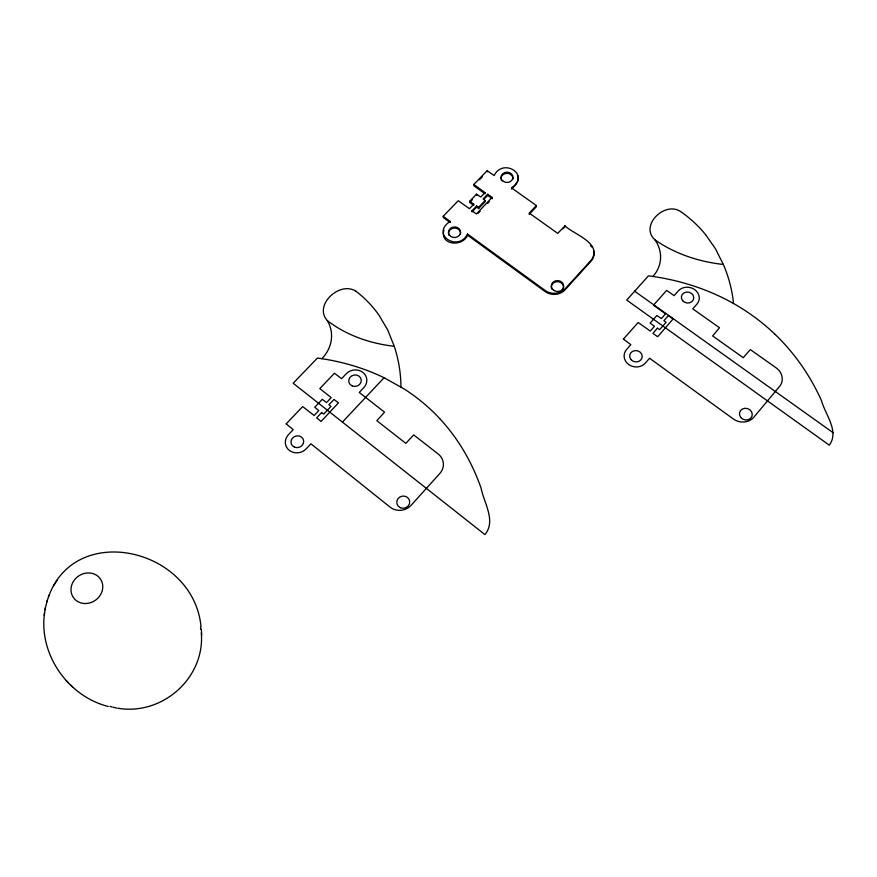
<?xml version="1.0" encoding="UTF-8"?>
<svg xmlns="http://www.w3.org/2000/svg" width="877" height="877" viewBox="0 0 877 877"><rect width="100%" height="100%" fill="white"/><g stroke="black" fill="none" stroke-linecap="round" stroke-linejoin="round"><path stroke-width="1.32" d="M775.257 334.521C794.781 353.31 810.425 375.992 821.508 400.69C825.213 414.536 839.563 431.232 829.302 445.165L626.715 300.087L648.443 275.849C679.653 279.807 710.238 289.673 737.36 305.722A199.967 184.049 11.7 0 1 775.257 334.532M529.313 213.133L529.269 214.295L536.285 206.829L536.351 205.558L529.313 213.133L557.739 233.392L564.974 225.827C573.47 234.4 603.113 243.017 591.273 260.173L565.106 288.829C559.997 294.157 551.194 294.793 545.231 290.528L467.518 234.06C458.2 252.565 430.168 234.389 450.12 221.432L443.225 216.257L458.265 200.701L469.447 208.693L473.723 204.231L469.754 201.217L476.507 194.179L480.739 197.029L484.992 192.589L473.843 184.466L487.119 170.697L494.146 175.564C502.916 157.476 531.067 174.775 511.488 187.875L536.34 205.514M44.563 612.913C38.566 654.242 67.989 696.338 108.211 706.456M564.722 226.946L564.92 225.806M45.067 609.756C62.475 518.34 193.061 544.102 201.019 626.616M44.201 615.369L45.396 607.509M46.689 602.17L47.358 600.197M48.454 596.919L49.035 595.187M471.947 210.776L476.682 205.974L478.59 207.356L478.623 208.518L476.595 207.125L471.99 211.883L471.947 210.82L476.43 213.933L492.14 197.336L487.59 194.266L483.128 198.936L485.113 200.537L485.124 201.699L478.623 208.518M473.723 204.231L473.755 205.393L469.776 202.488L472.319 199.748M492.15 198.651L492.161 197.435M443.915 230.037C439.443 245.286 462.475 247.38 467.562 235.2L467.518 234.06M57.126 580.19L53.661 585.584M562.891 228.886L564.635 227.011M384.082 377.713C363.111 367.595 340.462 361.127 317.408 358.057L293.181 383.249L342.414 422.1L384.082 377.713L404.637 389.256A204.122 190.342 -23.1 0 1 440.353 419.283M511.477 189.059C515.292 185.562 520.028 180.75 517.485 175.082M478.59 207.356L485.113 200.537M478.305 213.155L480.157 211.225M487.535 203.486L489.377 201.557M484.06 199.145L487.7 195.396L492.172 198.608M479.533 179.774L482.372 176.825M733.512 303.541A158.309 141.131 4.1 0 0 723.328 264.448C704.834 262.42 686.592 257.389 669.995 248.893A119.776 101.359 8.8 0 1 654.933 239.816C639.311 225.751 664.645 200.965 680.497 211.467A122.648 108.671 5.6 0 1 705.623 234.707M400.942 386.976A161.982 145.297 -18 0 0 394.244 346.294C375.937 344.19 357.871 338.993 341.712 330.037A120.774 105.678 -5.5 0 1 327.307 320.587C313.264 305.24 339.75 280.804 355.777 291.142M634.685 291.23L833.15 432.734M467.562 235.2L545.165 291.602C551.085 295.823 559.964 295.275 565.018 289.903L592.49 259.493L594.003 255.503L593.872 251.239M342.414 422.1L484.915 534.586C496.36 521.004 483.929 502.839 481.111 488.237C472.275 462.859 458.594 439.081 440.353 419.283M66.312 680.804L68.549 683.019M70.631 685.112L72.857 687.316M590.451 245.593L592.052 247.193M705.645 234.696L715.489 248.827L723.328 264.448M394.244 346.294L387.755 330.037L379.083 315.325A125.06 112.245 -15.6 0 0 355.799 291.12M201.337 629.116L201.721 634.882M443.225 216.257L443.334 217.595L450.186 222.572L450.12 221.432M469.754 201.217L469.798 202.39M473.843 184.466L473.909 185.836L485.003 193.773L484.992 192.589M476.715 194.146L476.748 195.319M476.682 205.974L476.704 207.136M487.798 194.234L487.82 195.407M487.283 170.697L487.294 171.892M327.307 320.587A36.922 32.898 -13.2 0 1 321.892 358.671M654.933 239.816A36.297 31.791 5.9 0 1 652.927 276.43M200.515 627.252A68.68 62.826 -37.2 0 1 200.877 629.445M201.282 632.766A68.68 62.826 -37.2 0 1 117.792 708.221M116.652 708.013A68.68 62.826 -37.2 0 1 113.276 707.257M112.168 706.961A68.68 62.826 -37.2 0 1 109.965 706.325M551.688 289.026A6.172 5.47 2.8 0 1 558.386 281.714A6.172 5.47 2.8 0 1 562.245 290.583M448.871 235.233A6.051 5.295 -3.1 0 1 454.067 228.097A6.051 5.295 -3.1 0 1 460.524 234.236M501.381 180.322A5.975 5.141 -0.5 0 1 506.413 173.394A5.975 5.141 -0.5 0 1 512.87 179.346M623.404 339.114L630.837 344.661L626.584 349.474A11.872 10.656 8.6 0 0 628.732 364.525A11.872 10.656 8.6 0 0 645.351 363.045L649.561 358.233L733.304 418.943A14.821 13.298 16.3 0 0 753.891 417.156L779.532 386.483A14.734 13.078 16.3 0 0 776.211 367.912L750.317 349.583L743.257 357.695L712.639 335.935L719.491 327.746L692.797 308.847L696.941 304.122A11.719 10.316 9.9 0 0 694.595 289.553A11.719 10.316 9.9 0 0 678.25 290.978L674.139 295.637L666.641 290.397L653.508 305.174L665.533 313.845L661.357 318.592L656.906 315.479L650.142 323.109L654.45 326.288L650.241 331.057L638.149 322.495L623.404 339.114M286.209 423.854L293.214 429.642L288.467 434.652A12.081 11.039 -16.5 0 0 289.246 450.329A12.081 11.039 -16.5 0 0 306.205 448.805L310.918 443.806L390.101 507.136A14.898 13.955 -10.3 0 0 411.116 505.305L439.903 473.383A14.777 13.747 -6.7 0 0 438.248 454.045L413.714 434.926L405.821 443.367L376.836 420.675L384.532 412.157L359.252 392.447L363.878 387.535A11.861 10.743 -10.7 0 0 362.848 372.385A11.861 10.743 -10.7 0 0 346.174 373.832L341.581 378.678L334.477 373.218L319.82 388.577L331.188 397.621L326.518 402.543L322.308 399.309L314.755 407.235L318.811 410.557L314.119 415.512L302.675 406.577L286.209 423.854M657.388 328.206L652.937 333.348L657.662 336.724L673.163 318.899L668.362 315.61L663.922 320.697L666.071 322.352L659.657 329.642L657.388 328.206M321.607 412.541L316.641 417.89L321.103 421.42L338.445 402.894L334.005 399.43L328.93 404.746L330.947 406.468L323.788 414.043L321.607 412.541M86.812 603.464A16.4 14.756 -34.4 0 0 100.669 579.368A16.4 14.756 -34.4 0 0 73.142 581.868A16.4 14.756 -34.4 0 0 86.812 603.464M740.846 417.551A6.479 5.821 16.7 0 0 751.841 416.586A6.479 5.821 16.7 0 0 744.858 408.298A6.479 5.821 16.7 0 0 740.846 417.551M630.947 359.559A6.314 5.668 8.6 0 0 641.767 358.605A6.314 5.668 8.6 0 0 635.145 350.592A6.314 5.668 8.6 0 0 630.947 359.559M682.679 300.745A6.238 5.492 9.9 0 0 693.334 299.813A6.238 5.492 9.9 0 0 686.702 292.052A6.238 5.492 9.9 0 0 682.679 300.745M400.405 507.717A6.512 6.106 -10.1 0 0 409.723 501.578A6.512 6.106 -10.1 0 0 399.605 497.16A6.512 6.106 -10.1 0 0 400.405 507.717M294.387 447.106A6.424 5.876 -16.5 0 0 303.694 441.153A6.424 5.876 -16.5 0 0 293.883 436.899A6.424 5.876 -16.5 0 0 294.387 447.106M352.192 385.902A6.303 5.711 -10.7 0 0 361.28 380.125A6.303 5.711 -10.7 0 0 351.534 376.014A6.303 5.711 -10.7 0 0 352.192 385.902M553.661 290.265A6.172 5.47 2.8 0 0 563.626 286.932A6.172 5.47 2.8 0 0 555.284 280.903A6.172 5.47 2.8 0 0 553.661 290.265M450.603 236.341A6.062 5.306 -3.1 0 0 460.48 233.096A6.062 5.306 -3.1 0 0 452.455 227.275A6.062 5.306 -3.1 0 0 450.603 236.341M503.201 181.298A5.975 5.152 -0.5 0 0 512.892 178.152A5.975 5.152 -0.5 0 0 504.889 172.506A5.975 5.152 -0.5 0 0 503.201 181.298"/></g></svg>
